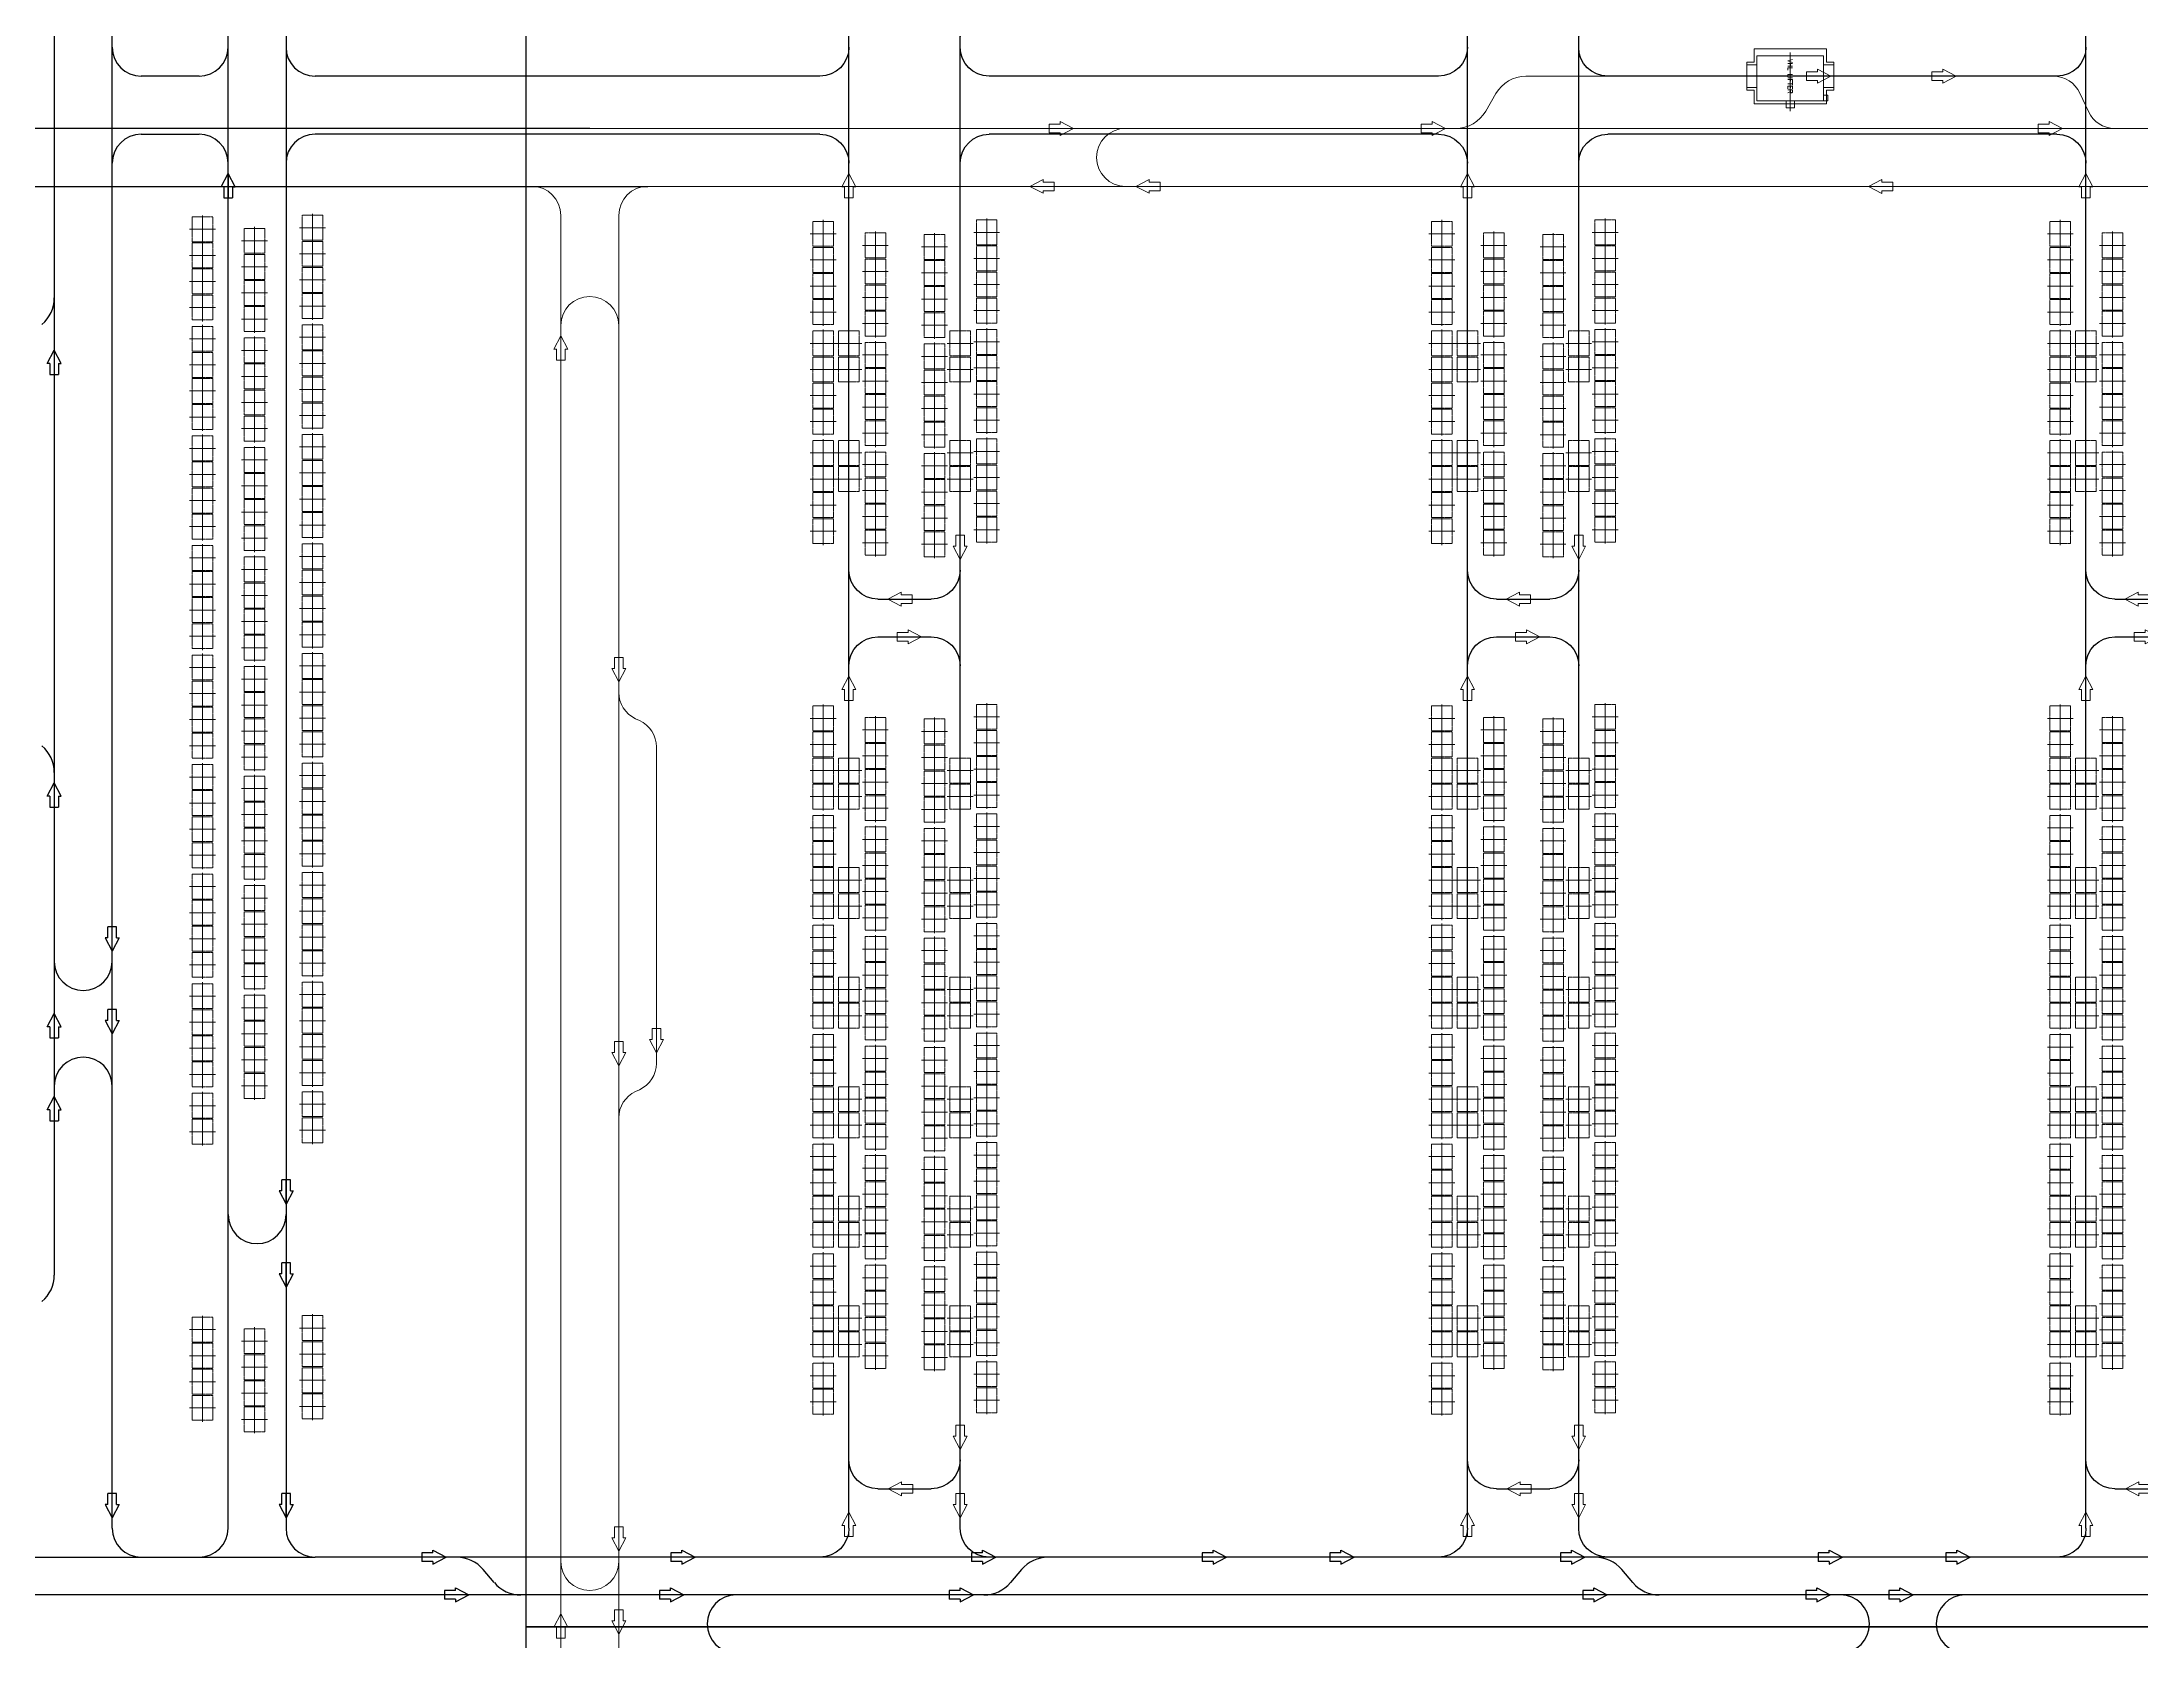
# Model space of a CAD drawing. Header units: millimetres. Extents: x -128 to 670218, y 27186 to 149492.
# Drawn here: x 332827 to 369064, y 79724 to 107326 of the extents above; entities that cross this region are included whole.
import ezdxf
from ezdxf.enums import TextEntityAlignment as Align

# ---------------------------------------------------------------- set-up
doc = ezdxf.new("R2010")
doc.units = ezdxf.units.MM
for name, pattern in [('ACAD_ISO08W100', [36, 24, -3, 6, -3]), ('AM_ISO08W050', [18, 12, -1.5, 3, -1.5]), ('XAT-M16_6F_EQ Layout_20211120$0$ACAD_ISO08W100', [36, 24, -3, 6, -3])]:
    doc.linetypes.add(name, pattern=pattern)
for name, color, linetype, lineweight in [('_CLINE', 4, 'XAT-M16_6F_EQ Layout_20211120$0$ACAD_ISO08W100', 9), ('CL', 4, 'Continuous', 9), ('CLINE', 4, 'ACAD_ISO08W100', 9), ('DIRECT', 40, 'Continuous', 9), ('LINE_EQ', 4, 'AM_ISO08W050', 20), ('LINE_STB', 151, 'Continuous', 30), ('Rail Block(Upper)', 191, 'Continuous', 18), ('Rail_H6022(Upper)', 6, 'Continuous', 18), ('TXT', 3, 'Continuous', 9), ('ZONE', 8, 'Continuous', 9)]:
    doc.layers.add(name, color=color, linetype=linetype, lineweight=lineweight)
doc.layers.add('Rail_Block(Upper)', color=6, linetype='Continuous')
doc.layers.add('Rail_H4822(Lower)', color=7, linetype='Continuous')
doc.styles.add('CF-FNT', font='romans.shx', dxfattribs={"width": 0.85, "bigfont": 'bigfont.shx'})

# ---------------------------------------------------------------- blocks, each defined once
blk = doc.blocks.new('*U3')
at = {"color": 0, "linetype": 'ByBlock'}
for p, q in [((-120, -230), (0, 0)), ((0, 0), (0, -420)), ((120, -230), (0, 0)), ((-75, -230), (-120, -230)), ((-75, -230), (-75, -420)), ((75, -230), (75, -420)), ((75, -230), (120, -230)), ((75, -420), (-75, -420))]:
    blk.add_line(p, q, dxfattribs=at)
blk = doc.blocks.new('A$C31676947')
at = {"layer": 'Rail_H4822(Lower)'}
for p, q in [((500, 47250), (500, 500)), ((2420, 47250), (2420, 500)), ((1000, 46570), (1920, 46570)), ((1000, 31870), (1920, 31870)), ((1000, 31220), (1920, 31220)), ((1000, 16520), (1920, 16520)), ((1000, 15870), (1920, 15870)), ((1000, 1180), (1920, 1180))]:
    blk.add_line(p, q, dxfattribs=at)
for centre, start, end in [((0, 47250), 0, 90), ((2920, 47250), 90, 180), ((1000, 46070), 90, 180), ((1920, 46070), 0, 90), ((1000, 32370), 180, 270), ((1920, 32370), 270, 0), ((1000, 30720), 90, 180), ((1920, 30720), 0, 90), ((0, 23700), 270, 0), ((2920, 23700), 180, 270), ((0, 21700), 0, 90), ((2920, 21700), 90, 180), ((1000, 17020), 180, 270), ((1920, 17020), 270, 0), ((1000, 15370), 90, 180), ((1920, 15370), 0, 90), ((1000, 1680), 180, 270), ((1920, 1680), 270, 0), ((0, 500), 270, 0), ((2920, 500), 180, 270)]:
    blk.add_arc(centre, 500, start, end, dxfattribs=at)
at = {"layer": 'DIRECT'}
for p, rotation in [((500, 46970), 180), ((1180, 46570), 89.99999999999999), ((500, 32550), 180), ((500, 23880), 180), ((500, 17200), 180), ((500, 1860), 180), ((500, 680), 180), ((1740, 1180), 270)]:
    blk.add_blockref('*U3', p, dxfattribs=dict(at, rotation=rotation))
for p in [(2420, 47070), (2420, 45890), (2420, 30540), (2420, 21520), (2420, 15190), (2420, 780)]:
    blk.add_blockref('*U3', p, dxfattribs=at)
at = {"layer": 'DIRECT', "lineweight": -2}
for p, rotation in [((1750, 31870), 270), ((1170, 31220), 89.99999999999999), ((1750, 16520), 270), ((1170, 15870), 89.99999999999999)]:
    blk.add_blockref('*U3', p, dxfattribs=dict(at, rotation=rotation))
blk = doc.blocks.new('*U516')
at = {"color": 0, "linetype": 'ByBlock'}
for p, q in [((-120, -230), (0, 0)), ((0, 0), (0, -420)), ((120, -230), (0, 0)), ((-75, -230), (-120, -230)), ((-75, -230), (-75, -420)), ((75, -230), (75, -420)), ((75, -230), (120, -230)), ((75, -420), (-75, -420))]:
    blk.add_line(p, q, dxfattribs=at)
blk = doc.blocks.new('*U517')
at = {"color": 0, "linetype": 'ByBlock'}
for p, q in [((-120, -230), (0, 0)), ((0, 0), (0, -420)), ((120, -230), (0, 0)), ((-75, -230), (-120, -230)), ((-75, -230), (-75, -420)), ((75, -230), (75, -420)), ((75, -230), (120, -230)), ((75, -420), (-75, -420))]:
    blk.add_line(p, q, dxfattribs=at)
blk = doc.blocks.new('*U524')
at = {"color": 0, "linetype": 'ByBlock'}
for p, q in [((-120, -230), (0, 0)), ((0, 0), (0, -420)), ((120, -230), (0, 0)), ((-75, -230), (-120, -230)), ((-75, -230), (-75, -420)), ((75, -230), (75, -420)), ((75, -230), (120, -230)), ((75, -420), (-75, -420))]:
    blk.add_line(p, q, dxfattribs=at)
blk = doc.blocks.new('*U456')
at = {"color": 0, "linetype": 'ByBlock'}
for p, q in [((-120, -230), (0, 0)), ((0, 0), (0, -420)), ((120, -230), (0, 0)), ((-75, -230), (-120, -230)), ((-75, -230), (-75, -420)), ((75, -230), (75, -420)), ((75, -230), (120, -230)), ((75, -420), (-75, -420))]:
    blk.add_line(p, q, dxfattribs=at)
blk = doc.blocks.new('*U36')
at = {"color": 0, "linetype": 'ByBlock'}
for p, q in [((-120, -230), (0, 0)), ((0, 0), (0, -420)), ((120, -230), (0, 0)), ((-75, -230), (-120, -230)), ((-75, -230), (-75, -420)), ((75, -230), (75, -420)), ((75, -230), (120, -230)), ((75, -420), (-75, -420))]:
    blk.add_line(p, q, dxfattribs=at)
blk = doc.blocks.new('*U38')
at = {"color": 0, "linetype": 'ByBlock'}
for p, q in [((-120, -230), (0, 0)), ((0, 0), (0, -420)), ((120, -230), (0, 0)), ((-75, -230), (-120, -230)), ((-75, -230), (-75, -420)), ((75, -230), (75, -420)), ((75, -230), (120, -230)), ((75, -420), (-75, -420))]:
    blk.add_line(p, q, dxfattribs=at)
blk = doc.blocks.new('*U803')
at = {"color": 0, "linetype": 'ByBlock'}
for p, q in [((-120, -230), (0, 0)), ((0, 0), (0, -420)), ((120, -230), (0, 0)), ((-75, -230), (-120, -230)), ((-75, -230), (-75, -420)), ((75, -230), (75, -420)), ((75, -230), (120, -230)), ((75, -420), (-75, -420))]:
    blk.add_line(p, q, dxfattribs=at)
blk = doc.blocks.new('*U804')
at = {"color": 0, "linetype": 'ByBlock'}
for p, q in [((-120, -230), (0, 0)), ((0, 0), (0, -420)), ((120, -230), (0, 0)), ((-75, -230), (-120, -230)), ((-75, -230), (-75, -420)), ((75, -230), (75, -420)), ((75, -230), (120, -230)), ((75, -420), (-75, -420))]:
    blk.add_line(p, q, dxfattribs=at)
blk = doc.blocks.new('*U812')
at = {"color": 0, "linetype": 'ByBlock'}
for p, q in [((-120, -230), (0, 0)), ((0, 0), (0, -420)), ((120, -230), (0, 0)), ((-75, -230), (-120, -230)), ((-75, -230), (-75, -420)), ((75, -230), (75, -420)), ((75, -230), (120, -230)), ((75, -420), (-75, -420))]:
    blk.add_line(p, q, dxfattribs=at)
blk = doc.blocks.new('*U21')
at = {"color": 0, "linetype": 'ByBlock'}
for p, q in [((-120, -230), (0, 0)), ((0, 0), (0, -420)), ((120, -230), (0, 0)), ((-75, -230), (-120, -230)), ((-75, -230), (-75, -420)), ((75, -230), (75, -420)), ((75, -230), (120, -230)), ((75, -420), (-75, -420))]:
    blk.add_line(p, q, dxfattribs=at)
blk = doc.blocks.new('*U22')
at = {"color": 0, "linetype": 'ByBlock'}
for p, q in [((-120, -230), (0, 0)), ((0, 0), (0, -420)), ((120, -230), (0, 0)), ((-75, -230), (-120, -230)), ((-75, -230), (-75, -420)), ((75, -230), (75, -420)), ((75, -230), (120, -230)), ((75, -420), (-75, -420))]:
    blk.add_line(p, q, dxfattribs=at)
blk = doc.blocks.new('*U220')
at = {"color": 0, "linetype": 'ByBlock'}
for p, q in [((-120, -230), (0, 0)), ((0, 0), (0, -420)), ((120, -230), (0, 0)), ((-75, -230), (-120, -230)), ((-75, -230), (-75, -420)), ((75, -230), (75, -420)), ((75, -230), (120, -230)), ((75, -420), (-75, -420))]:
    blk.add_line(p, q, dxfattribs=at)
blk = doc.blocks.new('*U221')
at = {"color": 0, "linetype": 'ByBlock'}
for p, q in [((-120, -230), (0, 0)), ((0, 0), (0, -420)), ((120, -230), (0, 0)), ((-75, -230), (-120, -230)), ((-75, -230), (-75, -420)), ((75, -230), (75, -420)), ((75, -230), (120, -230)), ((75, -420), (-75, -420))]:
    blk.add_line(p, q, dxfattribs=at)
blk = doc.blocks.new('*U196')
at = {"color": 0, "linetype": 'ByBlock'}
for p, q in [((-120, -230), (0, 0)), ((0, 0), (0, -420)), ((120, -230), (0, 0)), ((-75, -230), (-120, -230)), ((-75, -230), (-75, -420)), ((75, -230), (75, -420)), ((75, -230), (120, -230)), ((75, -420), (-75, -420))]:
    blk.add_line(p, q, dxfattribs=at)
blk = doc.blocks.new('*U148')
at = {"color": 0, "linetype": 'ByBlock'}
for p, q in [((-120, -230), (0, 0)), ((0, 0), (0, -420)), ((120, -230), (0, 0)), ((-75, -230), (-120, -230)), ((-75, -230), (-75, -420)), ((75, -230), (75, -420)), ((75, -230), (120, -230)), ((75, -420), (-75, -420))]:
    blk.add_line(p, q, dxfattribs=at)
blk = doc.blocks.new('*U151')
at = {"color": 0, "linetype": 'ByBlock'}
for p, q in [((-120, -230), (0, 0)), ((0, 0), (0, -420)), ((120, -230), (0, 0)), ((-75, -230), (-120, -230)), ((-75, -230), (-75, -420)), ((75, -230), (75, -420)), ((75, -230), (120, -230)), ((75, -420), (-75, -420))]:
    blk.add_line(p, q, dxfattribs=at)
blk = doc.blocks.new('*U119')
at = {"color": 0, "linetype": 'ByBlock'}
for p, q in [((-120, -230), (0, 0)), ((0, 0), (0, -420)), ((120, -230), (0, 0)), ((-75, -230), (-120, -230)), ((-75, -230), (-75, -420)), ((75, -230), (75, -420)), ((75, -230), (120, -230)), ((75, -420), (-75, -420))]:
    blk.add_line(p, q, dxfattribs=at)
blk = doc.blocks.new('*U125')
at = {"color": 0, "linetype": 'ByBlock'}
for p, q in [((-120, -230), (0, 0)), ((0, 0), (0, -420)), ((120, -230), (0, 0)), ((-75, -230), (-120, -230)), ((-75, -230), (-75, -420)), ((75, -230), (75, -420)), ((75, -230), (120, -230)), ((75, -420), (-75, -420))]:
    blk.add_line(p, q, dxfattribs=at)
blk = doc.blocks.new('*U126')
at = {"color": 0, "linetype": 'ByBlock'}
for p, q in [((-120, -230), (0, 0)), ((0, 0), (0, -420)), ((120, -230), (0, 0)), ((-75, -230), (-120, -230)), ((-75, -230), (-75, -420)), ((75, -230), (75, -420)), ((75, -230), (120, -230)), ((75, -420), (-75, -420))]:
    blk.add_line(p, q, dxfattribs=at)
blk = doc.blocks.new('*U102')
at = {"color": 0, "linetype": 'ByBlock'}
for p, q in [((-120, -230), (0, 0)), ((0, 0), (0, -420)), ((120, -230), (0, 0)), ((-75, -230), (-120, -230)), ((-75, -230), (-75, -420)), ((75, -230), (75, -420)), ((75, -230), (120, -230)), ((75, -420), (-75, -420))]:
    blk.add_line(p, q, dxfattribs=at)
blk = doc.blocks.new('*U103')
at = {"color": 0, "linetype": 'ByBlock'}
for p, q in [((-120, -230), (0, 0)), ((0, 0), (0, -420)), ((120, -230), (0, 0)), ((-75, -230), (-120, -230)), ((-75, -230), (-75, -420)), ((75, -230), (75, -420)), ((75, -230), (120, -230)), ((75, -420), (-75, -420))]:
    blk.add_line(p, q, dxfattribs=at)
blk = doc.blocks.new('*U383')
at = {"color": 0, "linetype": 'ByBlock'}
for p, q in [((-120, -230), (0, 0)), ((0, 0), (0, -420)), ((120, -230), (0, 0)), ((-75, -230), (-120, -230)), ((-75, -230), (-75, -420)), ((75, -230), (75, -420)), ((75, -230), (120, -230)), ((75, -420), (-75, -420))]:
    blk.add_line(p, q, dxfattribs=at)
blk = doc.blocks.new('*U384')
at = {"color": 0, "linetype": 'ByBlock'}
for p, q in [((-120, -230), (0, 0)), ((0, 0), (0, -420)), ((120, -230), (0, 0)), ((-75, -230), (-120, -230)), ((-75, -230), (-75, -420)), ((75, -230), (75, -420)), ((75, -230), (120, -230)), ((75, -420), (-75, -420))]:
    blk.add_line(p, q, dxfattribs=at)
blk = doc.blocks.new('EG-TR_ARW_1-2')
at = {"color": 0, "linetype": 'ByBlock'}
for p, q in [((-120, -230), (0, 0)), ((0, 0), (0, -420)), ((120, -230), (0, 0)), ((-75, -230), (-120, -230)), ((-75, -230), (-75, -420)), ((75, -230), (75, -420)), ((75, -230), (120, -230)), ((75, -420), (-75, -420))]:
    blk.add_line(p, q, dxfattribs=at)
blk = doc.blocks.new('A$C90e8e326')
at = {"layer": 'Rail_Block(Upper)'}
for p, q in [((341241, 76500), (325586, 76500)), ((324586, 75500), (342241, 75500))]:
    blk.add_line(p, q, dxfattribs=at)
at = {"layer": 'Rail_H6022(Upper)'}
for p, q in [((357395, 77400), (366499, 77400)), ((356703, 76800), (356876, 77100)), ((367101, 76790), (366953, 77110)), ((341241, 76500), (534316, 76500)), ((534316, 75500), (342241, 75500)), ((340741, 75000), (340741, 27750)), ((341741, 75000), (341741, 28750)), ((342101, 66284), (342030, 66316)), ((342391, 65830), (342391, 60370)), ((342101, 59916), (342030, 59884))]:
    blk.add_line(p, q, dxfattribs=at)
for centre, radius, start, end in [((357395, 76800), 600, 90, 150), ((366499, 76900), 500, 24.8882, 90), ((350486, 76000), 500, 90, 270), ((356183, 77100), 600, 270, 330), ((367555, 77000), 500, 204.8882, 270), ((340241, 75000), 500, 0, 90), ((342241, 75000), 500, 90, 180), ((341241, 73101), 500, 0, 180), ((342241, 66770), 500, 180, 245.1118), ((341891, 65830), 500, 0, 65.1118), ((341891, 60370), 500, 294.8882, 0), ((342241, 59430), 500, 114.8882, 180), ((341241, 51775), 500, 180, 0)]:
    blk.add_arc(centre, radius, start, end, dxfattribs=at)
at = {"layer": 'Rail_H6022(Upper)', "lineweight": -2, "xscale": -1, "rotation": 270}
for p in [(364819, 77400), (356007, 76500)]:
    blk.add_blockref('EG-TR_ARW_1-2', p, dxfattribs=at)
at = {"layer": 'Rail_H6022(Upper)'}
for p, xscale, rotation in [((349586, 76500), -1, 270), ((366655, 76500), -1, 270), ((348836, 75500), -1.000000000000001, 90), ((350666, 75500), -1.000000000000001, 90), ((363306, 75499), -1.000000000000001, 90), ((341741, 66950), -1, 180), ((342391, 60550), -1, 180), ((341741, 60330), -1, 180), ((341741, 51955), -1, 180), ((341741, 50525), -1, 180)]:
    blk.add_blockref('EG-TR_ARW_1-2', p, dxfattribs=dict(at, xscale=xscale, rotation=rotation))
at = {"layer": 'Rail_H6022(Upper)', "xscale": -1}
for p in [(340741, 72921), (340741, 50875)]:
    blk.add_blockref('EG-TR_ARW_1-2', p, dxfattribs=at)
blk = doc.blocks.new('*U825')
at = {"color": 0, "linetype": 'ByBlock', "lineweight": -2}
for points in [[(196, 575), (196, 750), (-196, 750), (-196, 575)], [(-350, -575), (-350, 575), (425, 575), (425, -575)], [(545, -72), (545, 72), (425, 72), (425, -72)], [(196, -750), (196, -575), (-196, -575), (-196, -750)]]:
    blk.add_lwpolyline(points, close=True, dxfattribs=at)
at = {"color": 0}
blk.add_lwpolyline([(325, 650), (325, 575), (425, 575), (425, 650)], close=True, dxfattribs=at)
at = {"layer": 'CL'}
blk.add_line((0, 750), (0, -750), dxfattribs=at)
at = {"layer": 'CLINE'}
blk.add_line((-411, 0), (604, 0), dxfattribs=at)
at = {"layer": 'ZONE'}
for p, q in [((-240, 625), (-240, 750)), ((-240, 750), (240, 750)), ((240, 750), (240, 625)), ((-240, 625), (-475, 625)), ((-475, 625), (-475, -625)), ((240, 625), (475, 625)), ((475, 625), (475, -625)), ((-475, -625), (-240, -625)), ((-240, -625), (-240, -750)), ((240, -750), (240, -625)), ((475, -625), (240, -625)), ((-240, -750), (240, -750))]:
    blk.add_line(p, q, dxfattribs=at)
at = {"layer": 'DIRECT', "lineweight": -2}
blk.add_blockref('EG-TR_ARW_1-2', (0, 700), dxfattribs=at)
at = {"layer": 'TXT', "style": 'CF-FNT', "flags": 8}
blk.add_attdef('UNITID', text='', height=80, dxfattribs=at).set_placement((0, 0), align=Align.MIDDLE_CENTER)
blk = doc.blocks.new('XAT-M16_6F_EQ Layout_20211120$0$EG-12_FOUP_(01)-pv')
at = {"layer": '_CLINE'}
for p, q in [((0, 211), (0, -235)), ((-239, -12), (239, -12))]:
    blk.add_line(p, q, dxfattribs=at)
at = {"layer": 'LINE_EQ'}
blk.add_lwpolyline([(-215, 166), (-215, -190), (215, -190), (215, 166)], close=True, dxfattribs=at)

msp = doc.modelspace()

# ---------------------------------------------------------------- linework, layer by layer
for points in [[(341182, 132785), (385178, 132785), (385178, 79986), (341182, 79986)], [(341182, 79986), (427640, 79986), (427640, 27186), (341182, 27186)]]:
    msp.add_lwpolyline(points, close=True)
at = {"layer": 'Rail_H4822(Lower)'}
for p, q in [((334038, 81686), (334038, 128436)), ((336038, 81686), (336038, 128436)), ((337038, 128436), (337038, 81686)), ((333038, 127256), (333038, 86054)), ((335538, 106736), (334538, 106736)), ((346251, 106736), (337538, 106736)), ((356924, 106736), (349171, 106736)), ((367597, 106736), (359844, 106736)), ((334538, 105736), (335538, 105736)), ((346251, 105736), (337538, 105736)), ((356924, 105736), (349171, 105736)), ((367597, 105736), (359844, 105736)), ((331888, 81186), (337538, 81186)), ((414398, 81186), (337538, 81186)), ((340632, 80748), (340440, 80975)), ((349731, 80975), (349539, 80748)), ((360278, 80748), (360086, 80975)), ((343374, 80536), (76271, 80536)), ((411771, 80536), (343374, 80536))]:
    msp.add_line(p, q, dxfattribs=at)
for centre, radius, start, end in [((334538, 107236), 500, 180, 270), ((335538, 107236), 500, 270, 0), ((337538, 107236), 500, 180, 270), ((334538, 105236), 500, 90, 180), ((335538, 105236), 500, 0, 90), ((337538, 105236), 500, 90, 180), ((332438, 102911), 600, 310.3016, 0), ((332438, 94724), 600, 0, 49.6984), ((333538, 91464), 500, 180, 0), ((333538, 89314), 500, 0, 180), ((336538, 87096), 500, 180, 0), ((332438, 86054), 600, 310.3016, 0), ((334538, 81686), 500, 180, 270), ((335538, 81686), 500, 270, 0), ((337538, 81686), 500, 180, 270), ((339983, 80586), 600, 40.3016, 90), ((350188, 80586), 600, 90, 139.6984), ((359628, 80586), 600, 40.3016, 90), ((341090, 81136), 600, 220.3016, 270), ((344804, 80036), 500, 90, 180), ((349081, 81136), 600, 270, 319.6984), ((360735, 81136), 600, 220.3016, 270), ((363863, 80036), 500, 270, 90), ((366013, 80036), 500, 90, 270), ((344804, 80036), 500, 180, 270)]:
    msp.add_arc(centre, radius, start, end, dxfattribs=at)

# ---------------------------------------------------------------- block references
at = {"layer": 'LINE_EQ', "rotation": 89.99999999999999}
for p in [(346739, 102127), (348659, 102127), (357412, 102127), (359332, 102127), (368085, 102127), (346739, 101677), (348659, 101677), (357412, 101677), (359332, 101677), (368085, 101677), (346739, 100237), (348659, 100237), (357412, 100237), (359332, 100237), (368085, 100237), (346739, 99787), (348659, 99787), (357412, 99787), (359332, 99787), (368085, 99787), (346739, 94758), (348659, 94758), (357412, 94758), (359332, 94758), (368085, 94758), (346739, 94308), (348659, 94308), (357412, 94308), (359332, 94308), (368085, 94308), (346739, 92868), (348659, 92868), (357412, 92868), (359332, 92868), (368085, 92868), (346739, 92418), (348659, 92418), (357412, 92418), (359332, 92418), (368085, 92418), (346739, 90978), (348659, 90978), (357412, 90978), (359332, 90978), (368085, 90978), (346739, 90528), (348659, 90528), (357412, 90528), (359332, 90528), (368085, 90528), (346739, 89088), (348659, 89088), (357412, 89088), (359332, 89088), (368085, 89088), (346739, 88638), (348659, 88638), (357412, 88638), (359332, 88638), (368085, 88638), (346739, 87198), (348659, 87198), (357412, 87198), (359332, 87198), (368085, 87198), (346739, 86748), (348659, 86748), (357412, 86748), (359332, 86748), (368085, 86748), (346739, 85308), (348659, 85308), (357412, 85308), (359332, 85308), (368085, 85308), (346739, 84858), (348659, 84858), (357412, 84858), (359332, 84858), (368085, 84858)]:
    msp.add_blockref('XAT-M16_6F_EQ Layout_20211120$0$EG-12_FOUP_(01)-pv', p, dxfattribs=at)
at = {"layer": 'LINE_STB', "rotation": 89.99999999999999}
for p in [(335583, 104096), (336483, 103897), (337483, 104122), (346296, 104017), (347196, 103818), (348216, 103792), (349116, 104043), (356969, 104017), (357869, 103818), (358889, 103792), (359789, 104043), (367642, 104017), (368542, 103818), (335583, 103646), (336483, 103447), (337483, 103672), (346296, 103567), (349116, 103593), (356969, 103567), (359789, 103593), (367642, 103567), (335583, 103196), (337483, 103222), (346296, 103117), (347196, 103368), (348216, 103342), (349116, 103143), (356969, 103117), (357869, 103368), (358889, 103342), (359789, 103143), (367642, 103117), (368542, 103368), (335583, 102746), (336483, 102997), (337483, 102772), (347196, 102918), (348216, 102892), (349116, 102693), (357869, 102918), (358889, 102892), (359789, 102693), (368542, 102918), (336483, 102547), (346296, 102667), (347196, 102468), (348216, 102442), (356969, 102667), (357869, 102468), (358889, 102442), (367642, 102667), (368542, 102468), (335583, 102206), (336483, 102007), (337483, 102232), (346296, 102127), (349116, 102153), (356969, 102127), (359789, 102153), (367642, 102127), (335583, 101756), (337483, 101782), (346296, 101677), (347196, 101928), (348216, 101902), (349116, 101703), (356969, 101677), (357869, 101928), (358889, 101902), (359789, 101703), (367642, 101677), (368542, 101928), (335583, 101306), (336483, 101557), (337483, 101332), (347196, 101478), (348216, 101452), (349116, 101253), (357869, 101478), (358889, 101452), (359789, 101253), (368542, 101478), (336483, 101107), (337483, 100882), (346296, 101227), (347196, 101028), (348216, 101002), (356969, 101227), (357869, 101028), (358889, 101002), (367642, 101227), (368542, 101028), (335583, 100856), (336483, 100657), (346296, 100777), (347196, 100578), (348216, 100552), (349116, 100803), (356969, 100777), (357869, 100578), (358889, 100552), (359789, 100803), (367642, 100777), (368542, 100578), (335583, 100316), (337483, 100342), (346296, 100237), (349116, 100263), (356969, 100237), (359789, 100263), (367642, 100237), (335583, 99866), (336483, 100117), (337483, 99892), (346296, 99787), (347196, 100038), (348216, 100012), (349116, 99813), (356969, 99787), (357869, 100038), (358889, 100012), (359789, 99813), (367642, 99787), (368542, 100038), (335583, 99416), (336483, 99667), (337483, 99442), (347196, 99588), (348216, 99562), (357869, 99588), (358889, 99562), (368542, 99588), (336483, 99217), (346296, 99337), (347196, 99138), (348216, 99112), (349116, 99363), (356969, 99337), (357869, 99138), (358889, 99112), (359789, 99363), (367642, 99337), (368542, 99138), (335583, 98966), (336483, 98767), (337483, 98992), (346296, 98887), (349116, 98913), (356969, 98887), (359789, 98913), (367642, 98887), (335583, 98426), (337483, 98452), (347196, 98688), (348216, 98662), (357869, 98688), (358889, 98662), (368542, 98688), (335583, 97976), (336483, 98227), (337483, 98002), (336483, 97777), (335583, 97526), (336483, 97327), (337483, 97552), (335583, 97076), (337483, 97102), (335583, 96536), (336483, 96877), (337483, 96562), (336483, 96337), (335583, 96086), (336483, 95887), (337483, 96112), (335583, 95636), (336483, 95437), (337483, 95662), (346296, 95658), (347196, 95459), (348216, 95433), (349116, 95684), (356969, 95658), (357869, 95459), (358889, 95433), (359789, 95684), (367642, 95658), (368542, 95459), (335583, 95186), (337483, 95212), (346296, 95208), (349116, 95234), (356969, 95208), (359789, 95234), (367642, 95208), (336483, 94987), (346296, 94758), (347196, 95009), (348216, 94983), (349116, 94784), (356969, 94758), (357869, 95009), (358889, 94983), (359789, 94784), (367642, 94758), (368542, 95009), (335583, 94646), (336483, 94447), (337483, 94672), (347196, 94559), (348216, 94533), (357869, 94559), (358889, 94533), (368542, 94559), (335583, 94196), (336483, 93997), (337483, 94222), (346296, 94308), (347196, 94109), (348216, 94083), (349116, 94334), (356969, 94308), (357869, 94109), (358889, 94083), (359789, 94334), (367642, 94308), (368542, 94109), (335583, 93746), (337483, 93772), (346296, 93768), (349116, 93794), (356969, 93768), (359789, 93794), (367642, 93768), (335583, 93296), (336483, 93547), (337483, 93322), (346296, 93318), (347196, 93569), (348216, 93543), (349116, 93344), (356969, 93318), (357869, 93569), (358889, 93543), (359789, 93344), (367642, 93318), (368542, 93569), (336483, 93097), (347196, 93119), (348216, 93093), (349116, 92894), (357869, 93119), (358889, 93093), (359789, 92894), (368542, 93119), (335583, 92756), (336483, 92557), (337483, 92782), (346296, 92868), (347196, 92669), (348216, 92643), (356969, 92868), (357869, 92669), (358889, 92643), (367642, 92868), (368542, 92669), (335583, 92306), (337483, 92332), (346296, 92418), (347196, 92219), (348216, 92193), (349116, 92444), (356969, 92418), (357869, 92219), (358889, 92193), (359789, 92444), (367642, 92418), (368542, 92219), (335583, 91856), (336483, 92107), (337483, 91882), (346296, 91878), (349116, 91904), (356969, 91878), (359789, 91904), (367642, 91878), (336483, 91657), (347196, 91679), (348216, 91653), (349116, 91454), (357869, 91679), (358889, 91653), (359789, 91454), (368542, 91679), (335583, 91406), (336483, 91207), (337483, 91432), (346296, 91428), (347196, 91229), (348216, 91203), (356969, 91428), (357869, 91229), (358889, 91203), (367642, 91428), (368542, 91229), (335583, 90866), (337483, 90892), (346296, 90978), (347196, 90779), (348216, 90753), (349116, 91004), (356969, 90978), (357869, 90779), (358889, 90753), (359789, 91004), (367642, 90978), (368542, 90779), (335583, 90416), (336483, 90667), (337483, 90442), (346296, 90528), (349116, 90554), (356969, 90528), (359789, 90554), (367642, 90528), (336483, 90217), (347196, 90329), (348216, 90303), (349116, 90014), (357869, 90329), (358889, 90303), (359789, 90014), (368542, 90329), (335583, 89966), (336483, 89767), (337483, 89992), (346296, 89988), (347196, 89789), (348216, 89763), (356969, 89988), (357869, 89789), (358889, 89763), (367642, 89988), (368542, 89789), (335583, 89516), (336483, 89317), (337483, 89542), (346296, 89538), (347196, 89339), (348216, 89313), (349116, 89564), (356969, 89538), (357869, 89339), (358889, 89313), (359789, 89564), (367642, 89538), (368542, 89339), (335583, 88976), (337483, 89002), (346296, 89088), (349116, 89114), (356969, 89088), (359789, 89114), (367642, 89088), (337483, 88552), (346296, 88638), (347196, 88889), (348216, 88863), (349116, 88664), (356969, 88638), (357869, 88889), (358889, 88863), (359789, 88664), (367642, 88638), (368542, 88889), (335583, 88526), (347196, 88439), (348216, 88413), (357869, 88439), (358889, 88413), (368542, 88439), (346296, 88098), (347196, 87899), (348216, 87873), (349116, 88124), (356969, 88098), (357869, 87899), (358889, 87873), (359789, 88124), (367642, 88098), (368542, 87899), (346296, 87648), (349116, 87674), (356969, 87648), (359789, 87674), (367642, 87648), (346296, 87198), (347196, 87449), (348216, 87423), (349116, 87224), (356969, 87198), (357869, 87449), (358889, 87423), (359789, 87224), (367642, 87198), (368542, 87449), (346296, 86748), (347196, 86999), (348216, 86973), (349116, 86774), (356969, 86748), (357869, 86999), (358889, 86973), (359789, 86774), (367642, 86748), (368542, 86999), (347196, 86549), (348216, 86523), (357869, 86549), (358889, 86523), (368542, 86549), (346296, 86208), (347196, 86009), (349116, 86234), (356969, 86208), (357869, 86009), (359789, 86234), (367642, 86208), (368542, 86009), (346296, 85758), (348216, 85983), (349116, 85784), (356969, 85758), (358889, 85983), (359789, 85784), (367642, 85758), (346296, 85308), (347196, 85559), (348216, 85533), (349116, 85334), (356969, 85308), (357869, 85559), (358889, 85533), (359789, 85334), (367642, 85308), (368542, 85559), (335583, 85113), (337483, 85139), (347196, 85109), (348216, 85083), (357869, 85109), (358889, 85083), (368542, 85109), (335583, 84663), (336483, 84914), (337483, 84689), (346296, 84858), (347196, 84659), (348216, 84633), (349116, 84884), (356969, 84858), (357869, 84659), (358889, 84633), (359789, 84884), (367642, 84858), (368542, 84659), (335583, 84213), (336483, 84464), (337483, 84239), (346296, 84318), (349116, 84344), (356969, 84318), (359789, 84344), (367642, 84318), (336483, 84014), (346296, 83868), (349116, 83894), (356969, 83868), (359789, 83894), (367642, 83868), (335583, 83763), (336483, 83564), (337483, 83789)]:
    msp.add_blockref('XAT-M16_6F_EQ Layout_20211120$0$EG-12_FOUP_(01)-pv', p, dxfattribs=at)
at = {"layer": 'Rail Block(Upper)'}
ref = msp.add_blockref('*U825', (362995, 106736), dxfattribs=dict(at, rotation=270))
ref.add_attrib('UNITID', 'VHL LIFTER', dxfattribs={"layer": 'TXT', "height": 80, "rotation": 270, "style": 'CF-FNT'}).set_placement((362995, 106736), align=Align.MIDDLE_CENTER)
at = {"layer": 'Rail_H4822(Lower)', "xscale": -1}
for name, p, rotation in [('A$C31676947', (346251, 128936), 180), ('A$C31676947', (356924, 128936), 180), ('A$C31676947', (367597, 128936), 180), ('*U524', (334038, 91644), 180), ('*U517', (334038, 90214), 180), ('*U151', (337038, 87276), 180), ('*U148', (337038, 85846), 180), ('*U3', (334038, 81866), 180), ('*U196', (337038, 81866), 180), ('*U383', (339803, 81186), 270), ('*U22', (344098, 81186), 270), ('*U102', (349288, 81186), 270), ('*U804', (353268, 81186), 270), ('*U21', (355468, 81186), 270), ('*U125', (359449, 81186), 270), ('*U803', (363898, 81186), 270), ('*U812', (366098, 81186), 270), ('*U384', (340190, 80536), 270), ('*U119', (343904, 80536), 270), ('*U103', (348901, 80536), 270), ('*U126', (359835, 80536), 270), ('*U221', (363683, 80536), 270), ('*U220', (365113, 80536), 270)]:
    msp.add_blockref(name, p, dxfattribs=dict(at, rotation=rotation))
at = {"layer": 'Rail_H4822(Lower)'}
msp.add_blockref('A$C90e8e326', (1038, 29336), dxfattribs=at)
at = {"layer": 'Rail_H4822(Lower)', "xscale": -1}
for name, p in [('*U3', (336038, 105056)), ('*U38', (333038, 102011)), ('*U36', (333038, 94544)), ('*U456', (333038, 90564)), ('*U516', (333038, 89134))]:
    msp.add_blockref(name, p, dxfattribs=at)

doc.saveas('drawing.dxf')
